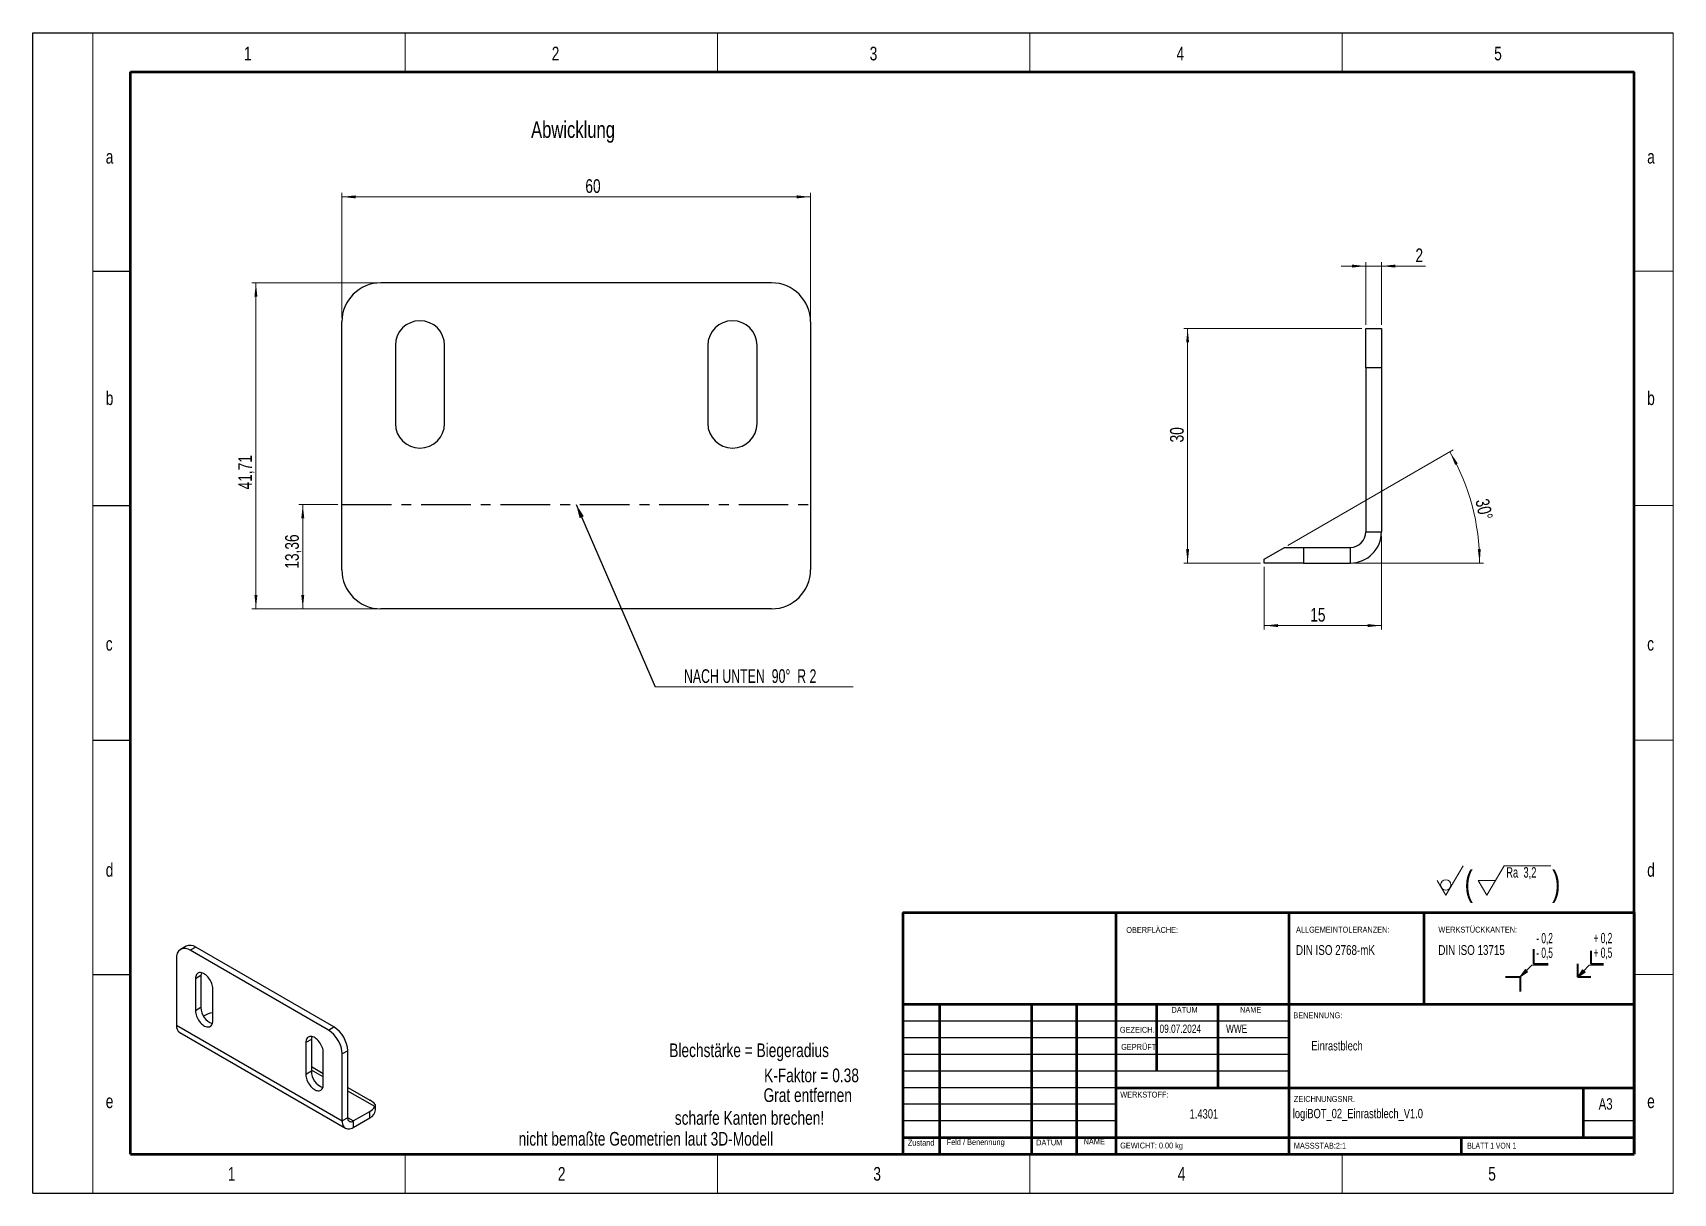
# Model space of a CAD drawing. Header units: millimetres. Extents: x 0 to 420, y 0 to 297.
import ezdxf

# ---------------------------------------------------------------- set-up
doc = ezdxf.new("R2010")
doc.units = ezdxf.units.MM
doc.header["$PDSIZE"] = -1
doc.linetypes.add('CENTERX2', pattern=[20.32, 12.7, -2.54, 2.54, -2.54])
doc.styles.add('SLDTEXTSTYLE0', font='TXT', dxfattribs={"width": 0.605})
doc.styles.add('SLDTEXTSTYLE1', font='TXT', dxfattribs={"width": 0.75})
doc.styles.add('SLDTEXTSTYLE2', font='TXT', dxfattribs={"width": 0.678571})
doc.styles.add('SLDTEXTSTYLE3', font='TXT', dxfattribs={"width": 0.692308})
doc.styles.add('SLDTEXTSTYLE4', font='TXT', dxfattribs={"width": 0.675})
doc.dimstyles.new('SLDDIMSTYLE0', dxfattribs={"dimtxt": 3.5, "dimasz": 3.556, "dimexe": 0, "dimexo": 0.0625, "dimgap": 0.875, "dimtad": 1, "dimlfac": 0.5, "dimrnd": 1e-09, "dimzin": 12, "dimdsep": 46, "dimtxsty": 'SLDTEXTSTYLE1', "dimsah": 1, "dimcen": 0.09, "dimadec": 0, "dimazin": 3, "dimtfac": 1, "dimtdec": 3, "dimtmove": 0, "dimatfit": 0, "dimfxl": 1, "dimfrac": 2, "dimtolj": 1, "dimtzin": 12, "dimarcsym": 0})
doc.dimstyles.new('SLDDIMSTYLE1', dxfattribs={"dimtxt": 3.5, "dimasz": 3.556, "dimexe": 0, "dimexo": 0.0625, "dimgap": 0.875, "dimtad": 1, "dimlfac": 0.5, "dimrnd": 1e-09, "dimzin": 12, "dimdsep": 46, "dimtxsty": 'SLDTEXTSTYLE1', "dimsah": 1, "dimcen": 0.09, "dimadec": 0, "dimazin": 3, "dimtfac": 1, "dimtdec": 3, "dimtofl": 0, "dimtmove": 0, "dimatfit": 3, "dimfxl": 1, "dimfrac": 2, "dimtolj": 1, "dimtzin": 12, "dimarcsym": 0})
doc.dimstyles.new('SLDDIMSTYLE2', dxfattribs={"dimtxt": 0.18, "dimasz": 3.556, "dimexe": 0, "dimexo": 0.0625, "dimgap": 0, "dimtad": 0, "dimtih": 1, "dimtoh": 1, "dimdec": 0, "dimrnd": 1e-09, "dimzin": 0, "dimdsep": 46, "dimtxsty": 'Standard', "dimsah": 1, "dimcen": 0.09, "dimadec": 0, "dimazin": 0, "dimtfac": 3.556, "dimtdec": 0, "dimtofl": 0, "dimtmove": 0, "dimatfit": 3, "dimfxl": 1, "dimfrac": 2, "dimtolj": 1, "dimtzin": 0, "dimarcsym": 0})
doc.dimstyles.new('SLDDIMSTYLE3', dxfattribs={"dimtxt": 3.5, "dimasz": 3.556, "dimexe": 0, "dimexo": 0.0625, "dimgap": 0.875, "dimtad": 1, "dimdec": 4, "dimlfac": 0.5, "dimzin": 12, "dimdsep": 46, "dimtxsty": 'SLDTEXTSTYLE1', "dimsah": 1, "dimcen": 0.09, "dimazin": 3, "dimtfac": 1, "dimtdec": 3, "dimtofl": 0, "dimtmove": 0, "dimatfit": 3, "dimfxl": 1, "dimfrac": 2, "dimtolj": 1, "dimtzin": 12, "dimarcsym": 0})

# ---------------------------------------------------------------- blocks, each defined once
blk = doc.blocks.new('SW_NOTE_0')
at = {"color": 0, "linetype": 'Continuous', "lineweight": 0, "insert": (0, 4.51), "char_height": 3.5, "attachment_point": 1, "style": 'SLDTEXTSTYLE0'}
blk.add_mtext('+ 0,5', dxfattribs=at)
blk = doc.blocks.new('SW_NOTE_0_1')
at = {"color": 0, "linetype": 'Continuous', "lineweight": 0, "insert": (0, 4.51), "char_height": 3.5, "attachment_point": 1, "style": 'SLDTEXTSTYLE0'}
blk.add_mtext('+ 0,2', dxfattribs=at)
blk = doc.blocks.new('SW_NOTE_0_2')
at = {"color": 0, "linetype": 'Continuous', "lineweight": 0, "insert": (0, 4.51), "char_height": 3.5, "attachment_point": 1, "style": 'SLDTEXTSTYLE0'}
blk.add_mtext('- 0,2', dxfattribs=at)
blk = doc.blocks.new('SW_NOTE_0_3')
at = {"color": 0, "linetype": 'Continuous', "lineweight": 0, "insert": (0, 4.51), "char_height": 3.5, "attachment_point": 1, "style": 'SLDTEXTSTYLE0'}
blk.add_mtext('- 0,5', dxfattribs=at)
blk = doc.blocks.new('Block3')
at = {"linetype": 'Continuous'}
for points in [[(735.45, 277.8), (737.92, 279.57), (737.22, 280.27)], [(755.16, 277.71), (757.62, 279.47), (756.78, 280.26)]]:
    blk.add_hatch(color=7, dxfattribs=at).paths.add_polyline_path(points, flags=0)
at = {"color": 7, "linetype": 'Continuous', "lineweight": 35}
for p, q in [((739.95, 287.3), (739.95, 282.3)), ((759.52, 286.66), (759.52, 282.3)), ((739.95, 282.3), (744.95, 282.3)), ((755.16, 277.71), (755.16, 282.3)), ((759.52, 282.3), (763.89, 282.3)), ((730.45, 277.8), (735.45, 277.8)), ((735.45, 277.8), (735.45, 272.8)), ((759.52, 277.71), (755.16, 277.71))]:
    blk.add_line(p, q, dxfattribs=at)
at = {"color": 7, "linetype": 'Continuous', "lineweight": 18}
for p, q in [((735.45, 277.8), (739.45, 281.8)), ((735.45, 277.8), (737.22, 280.27)), ((737.22, 280.27), (737.92, 279.57)), ((739.45, 281.8), (744.95, 281.8)), ((755.16, 277.71), (759.02, 281.8)), ((755.16, 277.71), (756.78, 280.26)), ((756.78, 280.26), (757.62, 279.47)), ((759.02, 281.8), (763.89, 281.8)), ((735.45, 277.8), (737.92, 279.57)), ((755.16, 277.71), (757.62, 279.47))]:
    blk.add_line(p, q, dxfattribs=at)
at = {"color": 7, "linetype": 'Continuous', "lineweight": 0}
for p in [(737.57, 279.92), (757.2, 279.87)]:
    blk.add_point(p, dxfattribs=at)
for name, p in [('SW_NOTE_0_2', (740.95, 288.28)), ('SW_NOTE_0_1', (760.52, 288.3)), ('SW_NOTE_0_3', (740.95, 283.28)), ('SW_NOTE_0', (760.52, 283.3))]:
    blk.add_blockref(name, p, dxfattribs=at)
blk = doc.blocks.new('SW_NOTE_0_4')
at = {"color": 0, "linetype": 'Continuous', "lineweight": 0}
for p, q in [((-4.81, 1.87), (-0.35, 9.43)), ((5.71, 1.87), (10.17, 9.43)), ((10.17, 9.43), (22.05, 9.43)), ((-4.81, 1.87), (-7.04, 5.65)), ((5.71, 1.87), (3.48, 5.65)), ((7.94, 5.65), (3.48, 5.65))]:
    blk.add_line(p, q, dxfattribs=at)
blk.add_circle((-4.81, 4.52), 1.32, dxfattribs=at)
at = {"color": 0, "linetype": 'Continuous', "lineweight": 0, "attachment_point": 1}
for s, insert, char_height, style in [('(', (0, 8.19), 6.35, 'SLDTEXTSTYLE1'), ('Ra  3,2', (10.66, 9.06), 2.646, 'SLDTEXTSTYLE2'), (')', (22.41, 8.19), 6.35, 'SLDTEXTSTYLE1')]:
    blk.add_mtext(s, dxfattribs=dict(at, insert=insert, char_height=char_height, style=style))
blk = doc.blocks.new('SW_NOTE_0_5')
at = {"color": 0, "linetype": 'Continuous', "lineweight": 0, "attachment_point": 1, "style": 'SLDTEXTSTYLE1'}
for s, insert, char_height in [('ALLGEMEINTOLERANZEN:', (0, 1.93), 1.5), ('DIN ISO 2768-mK', (0, -2.78), 2.5)]:
    blk.add_mtext(s, dxfattribs=dict(at, insert=insert, char_height=char_height))
blk = doc.blocks.new('SW_NOTE_0_6')
at = {"color": 0, "linetype": 'Continuous', "lineweight": 0, "attachment_point": 1, "style": 'SLDTEXTSTYLE1'}
for s, insert, char_height in [('WERKSTÜCKKANTEN:', (0, 1.93), 1.5), ('DIN ISO 13715', (0, -2.78), 2.5)]:
    blk.add_mtext(s, dxfattribs=dict(at, insert=insert, char_height=char_height))
blk = doc.blocks.new('_D')
at = {"color": 7, "linetype": 'Continuous', "lineweight": 0}
for p, q in [((78.12, 176.29), (68.12, 176.29)), ((69.12, 149.58), (69.12, 176.29)), ((88.12, 149.58), (68.12, 149.58))]:
    blk.add_line(p, q, dxfattribs=at)
at = {"color": 7, "linetype": 'Continuous', "lineweight": 18}
for points in [[(69.12, 176.29), (68.74, 172.74), (69.5, 172.74)], [(69.12, 149.58), (69.5, 153.14), (68.74, 153.14)]]:
    blk.add_solid(points, dxfattribs=at)
at = {"color": 7, "linetype": 'Continuous', "lineweight": 18, "insert": (64.61, 159.84), "char_height": 3.5, "attachment_point": 1, "rotation": 90, "style": 'SLDTEXTSTYLE1'}
blk.add_mtext('13,36', dxfattribs=at)
blk = doc.blocks.new('_D_1')
at = {"color": 7, "linetype": 'Continuous', "lineweight": 0}
for p, q in [((88.12, 233.01), (56.12, 233.01)), ((57.12, 149.58), (57.12, 233.01)), ((88.12, 149.58), (56.12, 149.58))]:
    blk.add_line(p, q, dxfattribs=at)
at = {"color": 7, "linetype": 'Continuous', "lineweight": 18}
for points in [[(57.12, 233.01), (56.74, 229.45), (57.5, 229.45)], [(57.12, 149.58), (57.5, 153.14), (56.74, 153.14)]]:
    blk.add_solid(points, dxfattribs=at)
at = {"color": 7, "linetype": 'Continuous', "lineweight": 18, "insert": (52.61, 180.13), "char_height": 3.5, "attachment_point": 1, "rotation": 90, "style": 'SLDTEXTSTYLE1'}
blk.add_mtext('41,71', dxfattribs=at)
blk = doc.blocks.new('_D_2')
at = {"color": 7, "linetype": 'Continuous', "lineweight": 0}
for p, q in [((79.12, 224.01), (79.12, 256.01)), ((79.12, 255.01), (199.12, 255.01)), ((199.12, 224.01), (199.12, 256.01))]:
    blk.add_line(p, q, dxfattribs=at)
at = {"color": 7, "linetype": 'Continuous', "lineweight": 18}
for points in [[(79.12, 255.01), (82.68, 254.62), (82.68, 255.39)], [(199.12, 255.01), (195.57, 255.39), (195.57, 254.62)]]:
    blk.add_solid(points, dxfattribs=at)
at = {"color": 7, "linetype": 'Continuous', "lineweight": 18, "insert": (141.47, 259.52), "char_height": 3.5, "attachment_point": 1, "style": 'SLDTEXTSTYLE1'}
blk.add_mtext('60', dxfattribs=at)
blk = doc.blocks.new('SW_NOTE_0_7')
at = {"color": 0, "linetype": 'Continuous', "lineweight": 0}
blk.add_line((50.71, 0), (0, 0), dxfattribs=at)
at = {"color": 0, "linetype": 'Continuous', "lineweight": 0, "insert": (24.31, 4.53), "char_height": 3.5, "attachment_point": 2, "style": 'SLDTEXTSTYLE4'}
blk.add_mtext('NACH UNTEN  90°  R 2', dxfattribs=at)
blk = doc.blocks.new('_D_3')
at = {"color": 7, "linetype": 'Continuous', "lineweight": 0}
for p, q in [((341.29, 237.29), (334.94, 237.29)), ((341.29, 222.29), (341.29, 238.29)), ((341.29, 237.29), (345.29, 237.29)), ((345.29, 222.29), (345.29, 238.29)), ((345.29, 237.29), (356.58, 237.29))]:
    blk.add_line(p, q, dxfattribs=at)
at = {"color": 7, "linetype": 'Continuous', "lineweight": 18}
for points in [[(341.29, 237.29), (337.73, 237.67), (337.73, 236.91)], [(345.29, 237.29), (348.84, 236.91), (348.84, 237.67)]]:
    blk.add_solid(points, dxfattribs=at)
at = {"color": 7, "linetype": 'Continuous', "lineweight": 18, "insert": (353.99, 241.8), "char_height": 3.5, "attachment_point": 1, "style": 'SLDTEXTSTYLE1'}
blk.add_mtext('2', dxfattribs=at)
blk = doc.blocks.new('_D_4')
at = {"color": 7, "linetype": 'Continuous', "lineweight": 0}
for p, q in [((321.35, 165.79), (363.67, 190.23)), ((338.29, 161.29), (371.43, 161.29))]:
    blk.add_line(p, q, dxfattribs=at)
at = {"color": 7, "linetype": 'Continuous', "lineweight": 18}
blk.add_arc((313.55, 161.29), 56.87, 0, 30, dxfattribs=at)
for points in [[(362.81, 189.73), (364.15, 186.42), (364.83, 186.78)], [(370.43, 161.29), (370.7, 164.86), (369.94, 164.84)]]:
    blk.add_solid(points, dxfattribs=at)
at = {"color": 7, "linetype": 'Continuous', "lineweight": 18, "insert": (372.72, 178.03), "char_height": 3.5, "attachment_point": 1, "rotation": 282.5116, "style": 'SLDTEXTSTYLE1'}
blk.add_mtext('30°', dxfattribs=at)
blk = doc.blocks.new('_D_5')
at = {"color": 7, "linetype": 'Continuous', "lineweight": 0}
for p, q in [((345.29, 168.29), (345.29, 144.29)), ((315.29, 160.29), (315.29, 144.29)), ((315.29, 145.29), (345.29, 145.29))]:
    blk.add_line(p, q, dxfattribs=at)
at = {"color": 7, "linetype": 'Continuous', "lineweight": 18}
for points in [[(315.29, 145.29), (318.84, 144.91), (318.84, 145.67)], [(345.29, 145.29), (341.73, 145.67), (341.73, 144.91)]]:
    blk.add_solid(points, dxfattribs=at)
at = {"color": 7, "linetype": 'Continuous', "lineweight": 18, "insert": (327.05, 149.8), "char_height": 3.5, "attachment_point": 1, "style": 'SLDTEXTSTYLE1'}
blk.add_mtext('15', dxfattribs=at)
blk = doc.blocks.new('_D_6')
at = {"color": 7, "linetype": 'Continuous', "lineweight": 0}
for p, q in [((340.29, 221.29), (294.66, 221.29)), ((295.66, 221.29), (295.66, 161.29)), ((314.29, 161.29), (294.66, 161.29))]:
    blk.add_line(p, q, dxfattribs=at)
at = {"color": 7, "linetype": 'Continuous', "lineweight": 18}
for points in [[(295.66, 221.29), (295.28, 217.74), (296.04, 217.74)], [(295.66, 161.29), (296.04, 164.85), (295.28, 164.85)]]:
    blk.add_solid(points, dxfattribs=at)
at = {"color": 7, "linetype": 'Continuous', "lineweight": 18, "insert": (291.15, 192.16), "char_height": 3.5, "attachment_point": 1, "rotation": 90, "style": 'SLDTEXTSTYLE1'}
blk.add_mtext('30', dxfattribs=at)

msp = doc.modelspace()

# ---------------------------------------------------------------- linework, layer by layer
at = {"color": 7, "linetype": 'Continuous', "lineweight": 25}
for p, q in [((0.00398, 0.02368), (0.00398, 296.99171)), ((0.00398, 296.99171), (419.97522, 296.99171)), ((15.33844, 235.99171), (25.00398, 235.99171)), ((189.12205, 233.00506), (89.12205, 233.00506)), ((79.12205, 159.58028), (79.12205, 223.00506)), ((199.12205, 223.00506), (199.12205, 159.58028)), ((341.28585, 221.29267), (345.28585, 221.29267)), ((341.28585, 211.29267), (341.28585, 221.29267)), ((345.28585, 221.29267), (345.28585, 211.29267)), ((92.82205, 217.00506), (92.82205, 197.00506)), ((105.42205, 197.00506), (105.42205, 217.00506)), ((172.82205, 217.00506), (172.82205, 197.00506)), ((185.42205, 197.00506), (185.42205, 217.00506)), ((345.28585, 211.29267), (341.28585, 211.29267)), ((341.28585, 211.29267), (341.28585, 169.29267)), ((345.28585, 211.29267), (345.28585, 169.29267)), ((15.33844, 175.99171), (25.00398, 175.99171)), ((341.28585, 169.29267), (345.28585, 169.29267)), ((315.28585, 162.29267), (320.482, 165.29267)), ((320.482, 165.29267), (325.28585, 165.29267)), ((325.28585, 165.29267), (325.28585, 161.29267)), ((325.28585, 165.29267), (337.28585, 165.29267)), ((337.28585, 165.29267), (337.28585, 161.29267)), ((315.28585, 161.29267), (315.28585, 162.29267)), ((325.28585, 161.29267), (315.28585, 161.29267)), ((325.28585, 161.29267), (337.28585, 161.29267)), ((189.12205, 149.58028), (89.12205, 149.58028)), ((15.33844, 115.99171), (25.00398, 115.99171)), ((39.23922, 63.2426), (37.825, 62.42619)), ((36.78927, 60.13697), (36.78927, 42.98961)), ((41.73901, 62.99506), (40.3248, 62.17865)), ((75.68014, 41.76845), (40.3248, 62.17865)), ((77.09435, 42.58486), (41.73901, 62.99506)), ((15.33844, 55.99171), (25.00398, 55.99171)), ((43.04716, 55.70755), (41.63295, 54.89115)), ((41.63295, 54.89115), (41.63295, 46.72574)), ((43.04716, 55.70755), (43.04716, 47.54215)), ((46.08772, 44.15405), (46.08772, 52.31946)), ((43.04716, 47.54215), (41.63295, 46.72574)), ((36.78927, 42.98961), (79.21567, 18.49737)), ((43.86033, 45.43857), (43.7, 45.34601)), ((46.08772, 46.11368), (45.99342, 46.16812)), ((75.68014, 41.76845), (77.09435, 42.58486)), ((321.57522, 44.02368), (222.77522, 44.02368)), ((37.61786, 41.15823), (80.04426, 16.66599)), ((71.33143, 39.37939), (69.91722, 38.56298)), ((69.91722, 38.56298), (69.91722, 30.39758)), ((71.33143, 39.37939), (71.33143, 31.21398)), ((321.57522, 39.77368), (222.77522, 39.77368)), ((74.37199, 27.82589), (74.37199, 35.9913)), ((80.62989, 36.46113), (79.21567, 35.64472)), ((79.21567, 18.49737), (79.21567, 35.64472)), ((80.62989, 19.31377), (80.62989, 36.46113)), ((321.57522, 35.52368), (222.77522, 35.52368)), ((71.33143, 31.21398), (69.91722, 30.39758)), ((71.33143, 32.43707), (74.37199, 30.68179)), ((74.37199, 29.78551), (71.33143, 31.54079)), ((321.57522, 31.27368), (222.77522, 31.27368)), ((80.62989, 27.06919), (86.28674, 23.80355)), ((87.55049, 22.17773), (80.62989, 26.17291)), ((277.37522, 27.02368), (222.77522, 27.02368)), ((87.75121, 21.35426), (87.75121, 22.45293)), ((277.37522, 22.77361), (222.77522, 22.77361)), ((80.62989, 19.31377), (79.21567, 18.49737)), ((82.0441, 18.4971), (80.62989, 19.31351)), ((82.0441, 18.4971), (86.28674, 20.94633)), ((82.0441, 16.86402), (86.28674, 19.31324)), ((82.0441, 18.4971), (82.0441, 16.86402)), ((86.28674, 19.31324), (86.28674, 20.94633)), ((277.37522, 18.52368), (222.77522, 18.52368)), ((409.97522, 18.52368), (396.97522, 18.52368)), ((0.00398, 0.02368), (419.97522, 0.02368))]:
    msp.add_line(p, q, dxfattribs=at)
at = {"color": 7, "linetype": 'Continuous', "lineweight": 18}
for p, q in [((15.33844, 296.99171), (15.33844, 0.02368)), ((95.30026, 296.99171), (95.30026, 286.99171)), ((175.26209, 296.99171), (175.26209, 286.99171)), ((255.22391, 296.99171), (255.22391, 286.99171)), ((335.18574, 296.99171), (335.18574, 286.99171)), ((419.97522, 0.02368), (419.97522, 296.99171)), ((409.97522, 235.99171), (419.97522, 235.99171)), ((409.97522, 175.99171), (419.97522, 175.99171)), ((409.97522, 115.99171), (419.97522, 115.99171)), ((409.97522, 55.99171), (419.97522, 55.99171)), ((95.30026, 10.02368), (95.30026, 0.02368)), ((175.26209, 10.02368), (175.26209, 0.02368)), ((255.22391, 10.02368), (255.22391, 0.02368)), ((335.18574, 10.02368), (335.18574, 0.02368))]:
    msp.add_line(p, q, dxfattribs=at)
at = {"color": 7, "linetype": 'Continuous', "lineweight": 50}
for p, q in [((25.00398, 10.02368), (25.00398, 286.99171)), ((25.00398, 286.99171), (409.97522, 286.99171)), ((409.97522, 10.02368), (409.97522, 286.99171)), ((222.77522, 71.898), (409.97522, 71.898)), ((222.77522, 71.898), (222.77522, 10.02368)), ((277.37522, 10.02368), (277.37522, 71.898)), ((321.57522, 71.898), (321.57522, 10.02368)), ((356.16678, 71.898), (356.16678, 48.27368)), ((409.97522, 71.898), (409.97522, 10.02368)), ((409.97522, 48.27368), (222.77522, 48.27368)), ((232.1767, 48.27368), (232.1767, 10.02368)), ((255.66793, 48.27368), (255.66793, 10.02368)), ((267.17415, 48.27368), (267.17415, 10.02368)), ((287.77522, 31.27368), (287.77522, 48.27368)), ((303.37522, 48.27368), (303.37522, 27.02368)), ((277.37522, 27.02368), (409.97522, 27.02368)), ((396.97522, 14.27368), (396.97522, 27.02368)), ((222.77522, 14.27368), (409.97522, 14.27368)), ((365.77522, 10.02368), (365.77522, 14.27368)), ((25.00398, 10.02368), (409.97522, 10.02368))]:
    msp.add_line(p, q, dxfattribs=at)
at = {"color": 7, "linetype": 'CENTERX2'}
msp.add_line((79.12205, 176.29267), (199.12205, 176.29267), dxfattribs=at)
at = {"color": 7, "linetype": 'Continuous', "lineweight": 25, "flags": 128}
for points in [[(46.08772, 52.31946), (46.07016, 52.65197), (46.01774, 52.99951), (45.93131, 53.35661), (45.81221, 53.71763), (45.66233, 54.07688), (45.48403, 54.42869), (45.28012, 54.76752), (45.05383, 55.08801), (44.80871, 55.38513), (44.54864, 55.65417), (44.27771, 55.89091), (44.00019, 56.09159), (43.72048, 56.25307), (43.44296, 56.37279), (43.17203, 56.44887), (42.91196, 56.4801), (42.66684, 56.46599), (42.44055, 56.40677), (42.23664, 56.30337), (42.05834, 56.15742), (41.90846, 55.97122), (41.78936, 55.7477), (41.70293, 55.49041), (41.65051, 55.20338), (41.63295, 54.89115)], [(41.63295, 46.72574), (41.65051, 46.39323), (41.70293, 46.04569), (41.78936, 45.68859), (41.90846, 45.32757), (42.05834, 44.96832), (42.23664, 44.61651), (42.44055, 44.27768), (42.66684, 43.95719), (42.91196, 43.66007), (43.17203, 43.39103), (43.44296, 43.15429), (43.72048, 42.95361), (44.00019, 42.79213), (44.27771, 42.67241), (44.54864, 42.59633), (44.80871, 42.5651), (45.05383, 42.57921), (45.28012, 42.63843), (45.48403, 42.74183), (45.66233, 42.88778), (45.81221, 43.07398), (45.93131, 43.29749), (46.01774, 43.55479), (46.07016, 43.84182), (46.08772, 44.15405)], [(74.37199, 35.9913), (74.35443, 36.32381), (74.30202, 36.67135), (74.21558, 37.02845), (74.09648, 37.38947), (73.9466, 37.74872), (73.7683, 38.10053), (73.5644, 38.43935), (73.3381, 38.75985), (73.09298, 39.05697), (72.83291, 39.32601), (72.56198, 39.56274), (72.28446, 39.76343), (72.00475, 39.92491), (71.72724, 40.04463), (71.45631, 40.1207), (71.19623, 40.15194), (70.95111, 40.13783), (70.72482, 40.07861), (70.52091, 39.97521), (70.34261, 39.82925), (70.19273, 39.64305), (70.07363, 39.41954), (69.9872, 39.16224), (69.93478, 38.87522), (69.91722, 38.56298)], [(69.91722, 30.39758), (69.93478, 30.06507), (69.9872, 29.71752), (70.07363, 29.36043), (70.19273, 28.99941), (70.34261, 28.64016), (70.52091, 28.28835), (70.72482, 27.94952), (70.95111, 27.62902), (71.19623, 27.33191), (71.45631, 27.06286), (71.72724, 26.82613), (72.00475, 26.62544), (72.28446, 26.46397), (72.56198, 26.34425), (72.83291, 26.26817), (73.09298, 26.23694), (73.3381, 26.25105), (73.5644, 26.31027), (73.7683, 26.41367), (73.9466, 26.55962), (74.09648, 26.74582), (74.21558, 26.96933), (74.30202, 27.22663), (74.35443, 27.51366), (74.37199, 27.82589)], [(79.21567, 18.49737), (79.23346, 18.14194), (79.28659, 17.81151), (79.3744, 17.51025), (79.49578, 17.24193), (79.6492, 17.00993), (79.83275, 16.81718), (80.0441, 16.66608), (80.28061, 16.55855), (80.53929, 16.49593), (80.81689, 16.47902), (81.10993, 16.50802), (81.41472, 16.58257), (81.72742, 16.70174), (82.0441, 16.86402)], [(80.62989, 19.31377), (80.6473, 19.06836), (80.6991, 18.84908), (80.78403, 18.66135), (80.89998, 18.50979), (81.0441, 18.39813), (81.21285, 18.32912), (81.40206, 18.30445), (81.60709, 18.32475), (81.82287, 18.38949), (82.0441, 18.4971)]]:
    msp.add_lwpolyline(points, dxfattribs=at)
at = {"color": 7, "linetype": 'Continuous', "lineweight": 25}
for centre, radius, start, end in [((89.12205, 223.00506), 10, 90, 180), ((189.12205, 223.00506), 10, 0, 90), ((99.12205, 217.00506), 6.3, 0, 180), ((179.12205, 217.00506), 6.3, 0, 180), ((99.12205, 197.00506), 6.3, 180, 0), ((179.12205, 197.00506), 6.3, 180, 0), ((337.28585, 169.29267), 4, 270, 0), ((337.28585, 169.29267), 8, 270, 0), ((89.12205, 159.58028), 10, 180, 270), ((189.12205, 159.58028), 10, 270, 0), ((40.27441, 60.95065), 2.51489, 54.3824225, 114.307119), ((38.94464, 60.4866), 2.18355, 50.7967148, 189.214037), ((45.30574, 55.74473), 2.25889, 161.7743047, 180.9429277), ((47.48742, 47.58524), 4.44047, 180.5561024, 250.0825423), ((38.7433, 42.77056), 1.96627, 173.6037743, 235.0840453), ((46.97879, 39.80386), 6.44008, 98.8011929, 118.9617864), ((72.95381, 36.11183), 7.68402, 2.6054785, 57.3945217), ((73.59002, 39.41657), 2.25889, 161.7743047, 180.9429277), ((71.53959, 35.29542), 7.68402, 2.6054785, 57.3945217), ((75.77169, 31.25708), 4.44047, 180.5561024, 250.0825423), ((84.8258, 23.70982), 3.1259, 297.8635138, 330.6509639), ((85.24892, 21.6038), 2.5147, 294.3746583, 354.3052007)]:
    msp.add_arc(centre, radius, start, end, dxfattribs=at)
for centre, start_param, end_param in [((47.39587, 44.52989), 1.912223831, 1.931818509), ((82.75121, 24.11968), 6.075597865, 7.145300841)]:
    msp.add_ellipse(centre, major_axis=(4.98529, -1.75533), ratio=0.218312189, start_param=start_param, end_param=end_param, dxfattribs=at)

# ---------------------------------------------------------------- block references
at = {"color": 7, "linetype": 'Continuous', "lineweight": 0}
for name, p in [('SW_NOTE_0_7', (159.35381, 129.57444)), ('SW_NOTE_0_4', (366.56389, 74.39388)), ('SW_NOTE_0_5', (323.40683, 66.28465)), ('SW_NOTE_0_6', (359.85409, 66.28465))]:
    msp.add_blockref(name, p, dxfattribs=at)
at = {"color": 7, "linetype": 'Continuous', "xscale": 0.75, "yscale": 0.75, "zscale": 0.75}
msp.add_blockref('Block3', (-170.78653, -152.97413), dxfattribs=at)

# ---------------------------------------------------------------- texts
at = {"color": 7, "linetype": 'Continuous', "lineweight": 0}
for s, insert, char_height, attachment_point, style in [('1', (54.04538, 293.43614), 3.5, 1, 'SLDTEXTSTYLE1'), ('2', (132.85921, 293.43614), 3.5, 1, 'SLDTEXTSTYLE1'), ('3', (214.25603, 293.43614), 3.5, 1, 'SLDTEXTSTYLE1'), ('4', (292.83629, 293.43614), 3.5, 1, 'SLDTEXTSTYLE1'), ('5', (374.14546, 293.43614), 3.5, 1, 'SLDTEXTSTYLE1'), ('Abwicklung', (127.57241, 274.34488), 4.233333, 1, 'SLDTEXTSTYLE1'), ('a', (18.67859, 267.0172), 3.5, 1, 'SLDTEXTSTYLE1'), ('a', (413.31537, 267.0172), 3.5, 1, 'SLDTEXTSTYLE1'), ('b', (18.67859, 205.23126), 3.5, 1, 'SLDTEXTSTYLE1'), ('b', (413.31537, 205.23126), 3.5, 1, 'SLDTEXTSTYLE1'), ('c', (18.67859, 142.37389), 3.5, 1, 'SLDTEXTSTYLE1'), ('c', (413.31537, 142.37389), 3.5, 1, 'SLDTEXTSTYLE1'), ('d', (18.67859, 84.51654), 3.5, 1, 'SLDTEXTSTYLE1'), ('d', (413.31537, 84.51654), 3.5, 1, 'SLDTEXTSTYLE1'), ('OBERFLÄCHE:', (279.95137, 68.15129), 1.5, 1, 'SLDTEXTSTYLE1'), ('DATUM', (291.53587, 47.6934), 1.5, 1, 'SLDTEXTSTYLE1'), ('NAME', (309.08415, 47.6934), 1.5, 1, 'SLDTEXTSTYLE1'), ('BENENNUNG:', (322.73141, 46.30201), 1.5, 1, 'SLDTEXTSTYLE1'), ('GEZEICH.', (278.31627, 42.5842), 1.5, 1, 'SLDTEXTSTYLE1'), ('09.07.2024', (288.47206, 43.17255), 2.116667, 1, 'SLDTEXTSTYLE1'), ('WWE', (305.4953, 43.17255), 2.116667, 1, 'SLDTEXTSTYLE1'), ('Blechstärke = Biegeradius', (162.95561, 38.35072), 3.5, 1, 'SLDTEXTSTYLE1'), ('GEPRÜFT', (278.63976, 38.19921), 1.5, 1, 'SLDTEXTSTYLE1'), ('Einrastblech', (327.34554, 38.9374), 2.38125, 1, 'SLDTEXTSTYLE1'), ('K-Faktor = 0.38', (187.22776, 31.92963), 3.5, 1, 'SLDTEXTSTYLE1'), ('Grat entfernen', (187.08678, 26.86143), 3.5, 1, 'SLDTEXTSTYLE1'), ('WERKSTOFF:', (278.42108, 26.00974), 1.5, 1, 'SLDTEXTSTYLE1'), ('e', (18.67859, 25.30736), 3.5, 1, 'SLDTEXTSTYLE1'), ('scharfe Kanten brechen!', (164.36595, 21.03604), 3.5, 1, 'SLDTEXTSTYLE1'), ('1.4301', (299.82936, 21.50925), 2.38125, 2, 'SLDTEXTSTYLE1'), ('logiBOT_02_Einrastblech_V1.0', (322.58844, 21.59794), 2.38125, 1, 'SLDTEXTSTYLE1'), ('ZEICHNUNGSNR.', (322.84919, 24.89232), 1.5, 1, 'SLDTEXTSTYLE1'), ('A3', (400.89621, 24.32412), 2.910417, 1, 'SLDTEXTSTYLE1'), ('e', (413.31537, 25.30736), 3.5, 1, 'SLDTEXTSTYLE1'), ('nicht bemaßte Geometrien laut 3D-Modell', (124.3736, 15.69259), 3.5, 1, 'SLDTEXTSTYLE1'), ('Zustand', (224.03528, 13.69134), 1.5, 1, 'SLDTEXTSTYLE1'), ('Feld / Benennung', (233.97237, 13.84977), 1.5, 1, 'SLDTEXTSTYLE1'), ('DATUM', (256.88499, 13.74478), 1.5, 1, 'SLDTEXTSTYLE1'), ('NAME', (269.03482, 13.9992), 1.5, 1, 'SLDTEXTSTYLE1'), ('GEWICHT: 0.00 kg', (278.39303, 12.97299), 1.4986, 1, 'SLDTEXTSTYLE1'), ('MASSSTAB:2:1', (322.84919, 12.92377), 1.5, 1, 'SLDTEXTSTYLE1'), ('BLATT 1 VON 1', (367.25352, 12.92377), 1.5, 1, 'SLDTEXTSTYLE3'), ('1', (49.9256, 6.72208), 3.5, 1, 'SLDTEXTSTYLE1'), ('2', (134.42271, 6.72208), 3.5, 1, 'SLDTEXTSTYLE1'), ('3', (215.19429, 6.72208), 3.5, 1, 'SLDTEXTSTYLE1'), ('4', (293.14134, 6.72208), 3.5, 1, 'SLDTEXTSTYLE1'), ('5', (372.62669, 6.72208), 3.5, 1, 'SLDTEXTSTYLE1')]:
    msp.add_mtext(s, dxfattribs=dict(at, insert=insert, char_height=char_height, attachment_point=attachment_point, style=style))

# ---------------------------------------------------------------- dimensions: what is measured, and where the dimension line sits
at = {"color": 7, "linetype": 'Continuous', "lineweight": 18}
for base, p1, p2, dimstyle, picture, middle in [((199.12205, 255.00506), (79.12205, 223.00506), (199.12205, 223.00506), 'SLDDIMSTYLE1', '_D_2', (144.05146, 255.00506)), ((345.28585, 237.29267), (341.28585, 221.29267), (345.28585, 221.29267), 'SLDDIMSTYLE0', '_D_3', (355.28585, 237.29267)), ((345.28585, 145.29267), (315.28585, 161.29267), (345.28585, 169.29267), 'SLDDIMSTYLE1', '_D_5', (329.63419, 145.29267))]:
    dim = msp.add_linear_dim(base=base, p1=p1, p2=p2, dimstyle=dimstyle, dxfattribs=at)
    dim.commit()
    dim.dimension.update_dxf_attribs({"geometry": picture, "text_midpoint": middle, "dimtype": 160})
for base, p1, p2, dimstyle, picture, middle in [((57.12205, 233.00506), (89.12205, 149.58028), (89.12205, 233.00506), 'SLDDIMSTYLE1', '_D_1', (57.12205, 185.95353)), ((295.66306, 161.29267), (341.28585, 221.29267), (315.28585, 161.29267), 'SLDDIMSTYLE1', '_D_6', (295.66306, 194.74175)), ((69.12205, 176.29267), (89.12205, 149.58028), (79.12205, 176.29267), 'SLDDIMSTYLE0', '_D', (69.12205, 165.65931))]:
    dim = msp.add_linear_dim(base=base, p1=p1, p2=p2, angle=90, dimstyle=dimstyle, dxfattribs=at)
    dim.commit()
    dim.dimension.update_dxf_attribs({"geometry": picture, "text_midpoint": middle, "dimtype": 160})
dim = msp.add_angular_dim_2l(base=(368.49024, 176.01285), line1=((337.28585, 161.29267), (315.28585, 161.29267)), line2=((315.28585, 162.29267), (320.482, 165.29267)), dimstyle='SLDDIMSTYLE3', dxfattribs=at)
dim.commit()
dim.dimension.update_dxf_attribs({"geometry": '_D_4', "text_midpoint": (369.07754, 173.61383), "dimtype": 162})

# ---------------------------------------------------------------- leaders
at = {"color": 7, "linetype": 'Continuous', "lineweight": 0}
msp.add_leader([(139.12205, 176.29267), (159.35381, 129.57444)], dimstyle='SLDDIMSTYLE2', dxfattribs=at)

doc.saveas('drawing.dxf')
